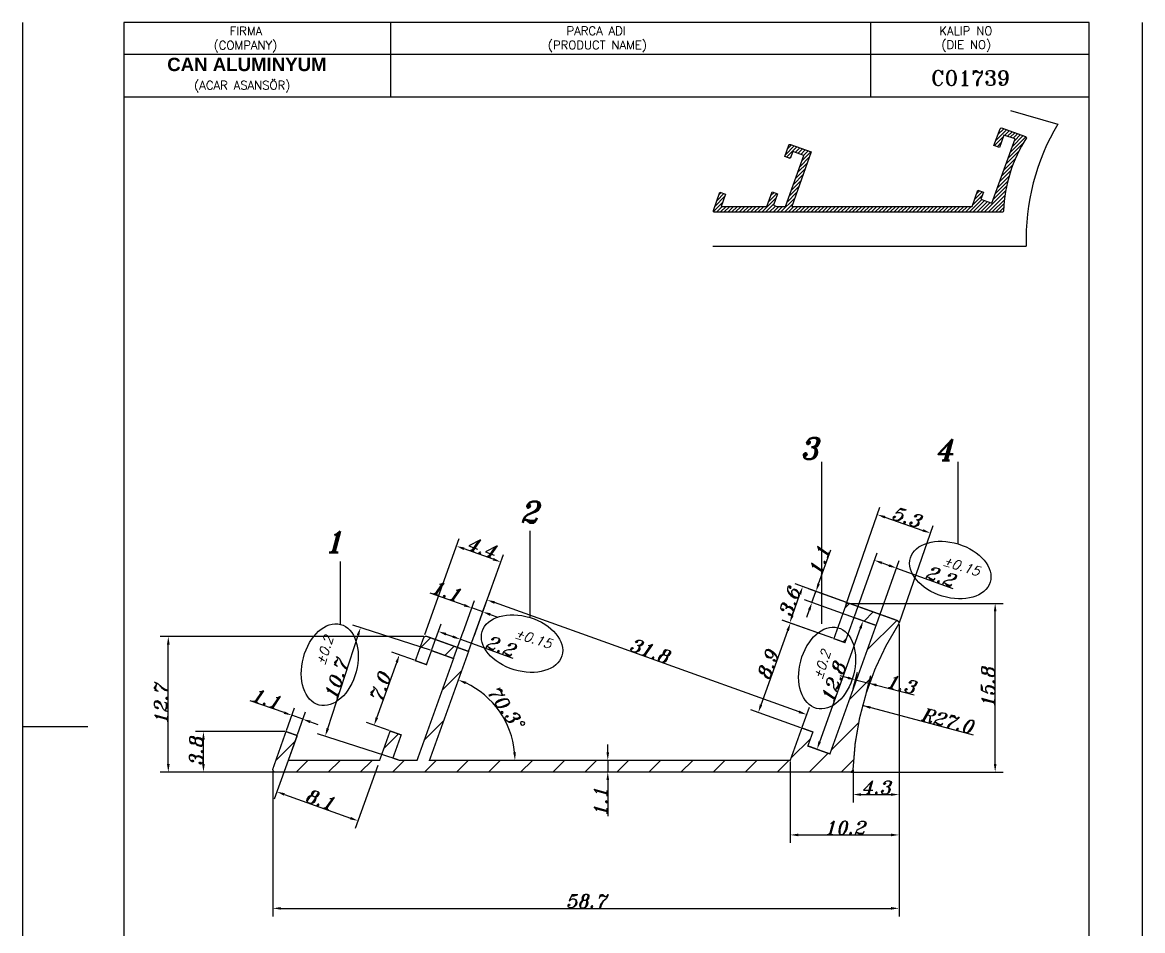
# Model space of a CAD drawing. Extents: x 0 to 210, y -3 to 264.
# Drawn here: x 0 to 210, y 93.7 to 264 of the extents above; entities that cross this region are included whole.
import ezdxf

# ---------------------------------------------------------------- set-up
doc = ezdxf.new("R2010")
doc.units = 0
doc.layers.get('0').update_dxf_attribs({"linetype": 'CONTINUOUS'})
doc.layers.get('DEFPOINTS').update_dxf_attribs({"linetype": 'CONTINUOUS'})
doc.styles.add('ROMANT', font='romant.shx', dxfattribs={"oblique": 15, "height": 2.5})
doc.styles.add('SANSSERIFBOLD', font='sasb____.pfb', dxfattribs={"height": 5})
doc.dimstyles.get("Standard").update_dxf_attribs({"dimtxt": 0.18, "dimasz": 0.18, "dimexe": 0.18, "dimexo": 0.0625, "dimgap": 0.09, "dimtad": 0, "dimtih": 1, "dimtoh": 1, "dimdec": 4, "dimzin": 0, "dimtxsty": 'STANDARD', "dimcen": 0.09, "dimazin": 3, "dimtfac": 1, "dimtdec": 4, "dimtofl": 0, "dimtmove": 0, "dimatfit": 3, "dimtolj": 1, "dimtzin": 0})

# ---------------------------------------------------------------- blocks, each defined once
blk = doc.blocks.new('*D23')
at = {"color": 180, "linetype": 'BYBLOCK'}
for p, q in [((164.34, 151.13), (164.34, 96.42)), ((46.94, 123.76), (46.94, 96.42)), ((48.44, 97.92), (162.84, 97.92))]:
    blk.add_line(p, q, dxfattribs=at)
for points in [[(48.44, 98.17), (48.44, 97.67), (46.94, 97.92)], [(162.84, 98.17), (162.84, 97.67), (164.34, 97.92)]]:
    blk.add_solid(points, dxfattribs=at)
at = {"layer": 'DEFPOINTS', "color": 0, "linetype": 'BYBLOCK'}
for p in [(164.34, 151.33), (46.94, 123.96), (164.34, 97.92)]:
    blk.add_point(p, dxfattribs=at)
at = {"color": 180, "linetype": 'BYBLOCK', "insert": (105.64, 99.26), "char_height": 2.5, "attachment_point": 5, "style": 'ROMANT'}
blk.add_mtext('\\A1;58.7', dxfattribs=at)
blk = doc.blocks.new('*D24')
at = {"color": 180, "linetype": 'BYBLOCK'}
for p, q in [((75.25, 148.87), (25.85, 148.87)), ((27.35, 124.96), (27.35, 147.37)), ((47.24, 123.46), (25.85, 123.46))]:
    blk.add_line(p, q, dxfattribs=at)
for points in [[(27.1, 147.37), (27.6, 147.37), (27.35, 148.87)], [(27.1, 124.96), (27.6, 124.96), (27.35, 123.46)]]:
    blk.add_solid(points, dxfattribs=at)
at = {"layer": 'DEFPOINTS', "color": 0, "linetype": 'BYBLOCK'}
for p in [(27.35, 148.87), (75.45, 148.87), (47.44, 123.46)]:
    blk.add_point(p, dxfattribs=at)
at = {"color": 180, "linetype": 'BYBLOCK', "insert": (26.01, 136.16), "char_height": 2.5, "attachment_point": 5, "rotation": 90, "style": 'ROMANT'}
blk.add_mtext('\\A1;12.7', dxfattribs=at)
blk = doc.blocks.new('*D25')
at = {"color": 180, "linetype": 'BYBLOCK'}
for p, q in [((49.21, 131.06), (32.44, 131.06)), ((33.94, 124.96), (33.94, 129.56)), ((36.35, 123.46), (32.44, 123.46))]:
    blk.add_line(p, q, dxfattribs=at)
for points in [[(33.69, 129.56), (34.19, 129.56), (33.94, 131.06)], [(33.69, 124.96), (34.19, 124.96), (33.94, 123.46)]]:
    blk.add_solid(points, dxfattribs=at)
at = {"layer": 'DEFPOINTS', "color": 0, "linetype": 'BYBLOCK'}
for p in [(33.94, 131.06), (49.41, 131.06), (36.55, 123.46)]:
    blk.add_point(p, dxfattribs=at)
at = {"color": 180, "linetype": 'BYBLOCK', "insert": (32.6, 127.26), "char_height": 2.5, "attachment_point": 5, "rotation": 90, "style": 'ROMANT'}
blk.add_mtext('\\A1;3.8', dxfattribs=at)
blk = doc.blocks.new('*D26')
at = {"color": 180, "linetype": 'BYBLOCK'}
for p, q in [((51.42, 130.14), (47.2, 118.37)), ((66.61, 124.68), (62.39, 112.91)), ((49.12, 119.27), (61.48, 114.83))]:
    blk.add_line(p, q, dxfattribs=at)
for points in [[(49.2, 119.51), (49.03, 119.04), (47.7, 119.78)], [(61.57, 115.07), (61.4, 114.6), (62.9, 114.33)]]:
    blk.add_solid(points, dxfattribs=at)
at = {"layer": 'DEFPOINTS', "color": 0, "linetype": 'BYBLOCK'}
for p in [(51.49, 130.32), (66.68, 124.87), (62.9, 114.33)]:
    blk.add_point(p, dxfattribs=at)
at = {"color": 180, "linetype": 'BYBLOCK', "insert": (55.73, 118.32), "char_height": 2.5, "attachment_point": 5, "rotation": 340.2532, "style": 'ROMANT'}
blk.add_mtext('\\A1;8.1', dxfattribs=at)
blk = doc.blocks.new('*D27')
at = {"color": 180, "linetype": 'BYBLOCK'}
for p, q in [((73.49, 144.42), (69.26, 145.93)), ((66.45, 133.66), (70.17, 144.02)), ((68.76, 131.24), (64.53, 132.76))]:
    blk.add_line(p, q, dxfattribs=at)
for points in [[(69.93, 144.1), (70.4, 143.93), (70.67, 145.43)], [(66.21, 133.75), (66.68, 133.58), (65.94, 132.25)]]:
    blk.add_solid(points, dxfattribs=at)
at = {"layer": 'DEFPOINTS', "color": 0, "linetype": 'BYBLOCK'}
for p in [(70.67, 145.43), (73.67, 144.35), (68.94, 131.17)]:
    blk.add_point(p, dxfattribs=at)
at = {"color": 180, "linetype": 'BYBLOCK', "insert": (67.05, 139.29), "char_height": 2.5, "attachment_point": 5, "rotation": 70.2532, "style": 'ROMANT'}
blk.add_mtext('\\A1;7.0', dxfattribs=at)
blk = doc.blocks.new('*D28')
at = {"color": 180, "linetype": 'BYBLOCK'}
for p, q in [((57.24, 131.62), (62.93, 149.13)), ((76.5, 146.3), (61.96, 151.02)), ((69.89, 125.94), (55.35, 130.66))]:
    blk.add_line(p, q, dxfattribs=at)
for points in [[(62.69, 149.21), (63.16, 149.06), (63.39, 150.56)], [(57, 131.7), (57.48, 131.55), (56.78, 130.2)]]:
    blk.add_solid(points, dxfattribs=at)
at = {"layer": 'DEFPOINTS', "color": 0, "linetype": 'BYBLOCK'}
for p in [(63.39, 150.56), (76.69, 146.24), (70.08, 125.88)]:
    blk.add_point(p, dxfattribs=at)
at = {"color": 180, "linetype": 'BYBLOCK', "insert": (58.81, 140.79), "char_height": 2.5, "attachment_point": 5, "rotation": 72.0138, "style": 'ROMANT'}
blk.add_mtext('\\A1;10.7', dxfattribs=at)
blk = doc.blocks.new('*D29')
at = {"color": 180, "linetype": 'BYBLOCK'}
for p, q in [((49.07, 134.61), (42.7, 136.85)), ((49.48, 131.24), (50.99, 135.52)), ((51.56, 130.51), (53.06, 134.79)), ((52.56, 133.38), (50.49, 134.11)), ((53.98, 132.88), (55.39, 132.38))]:
    blk.add_line(p, q, dxfattribs=at)
for points in [[(49.16, 134.84), (48.99, 134.37), (50.49, 134.11)], [(54.06, 133.12), (53.9, 132.64), (52.56, 133.38)]]:
    blk.add_solid(points, dxfattribs=at)
at = {"layer": 'DEFPOINTS', "color": 0, "linetype": 'BYBLOCK'}
for p in [(50.49, 134.11), (49.41, 131.06), (51.49, 130.32)]:
    blk.add_point(p, dxfattribs=at)
at = {"color": 180, "linetype": 'BYBLOCK', "insert": (45.63, 137.24), "char_height": 2.5, "attachment_point": 5, "rotation": 340.6, "style": 'ROMANT'}
blk.add_mtext('\\A1;1.1', dxfattribs=at)
blk = doc.blocks.new('*D30')
at = {"color": 180, "linetype": 'BYBLOCK'}
for p, q in [((75.43, 149.24), (81.89, 167.24)), ((88.25, 163.36), (82.8, 165.32)), ((83.71, 146.27), (90.17, 164.27))]:
    blk.add_line(p, q, dxfattribs=at)
for points in [[(82.88, 165.56), (82.71, 165.08), (81.38, 165.83)], [(88.34, 163.6), (88.17, 163.13), (89.67, 162.85)]]:
    blk.add_solid(points, dxfattribs=at)
at = {"layer": 'DEFPOINTS', "color": 0, "linetype": 'BYBLOCK'}
for p in [(81.38, 165.83), (75.36, 149.06), (83.65, 146.08)]:
    blk.add_point(p, dxfattribs=at)
at = {"color": 180, "linetype": 'BYBLOCK', "insert": (86.06, 165.57), "char_height": 2.5, "attachment_point": 5, "rotation": 340.2532, "style": 'ROMANT'}
blk.add_mtext('\\A1;4.4', dxfattribs=at)
blk = doc.blocks.new('*D31')
at = {"color": 180, "linetype": 'BYBLOCK'}
for p, q in [((76.76, 146.43), (78.49, 151.24)), ((79.39, 149.33), (80.71, 148.85)), ((80.9, 144.94), (82.63, 149.76)), ((82.12, 148.35), (91.94, 144.82))]:
    blk.add_line(p, q, dxfattribs=at)
for points in [[(79.48, 149.56), (79.31, 149.09), (77.98, 149.83)], [(80.79, 149.09), (80.62, 148.62), (82.12, 148.35)]]:
    blk.add_solid(points, dxfattribs=at)
at = {"layer": 'DEFPOINTS', "color": 0, "linetype": 'BYBLOCK'}
for p in [(77.98, 149.83), (76.69, 146.24), (80.83, 144.75)]:
    blk.add_point(p, dxfattribs=at)
at = {"color": 180, "linetype": 'BYBLOCK', "insert": (89.54, 147.11), "char_height": 2.5, "attachment_point": 5, "rotation": 340.2532, "style": 'ROMANT'}
blk.add_mtext('\\A1;2.2', dxfattribs=at)
blk = doc.blocks.new('*D32')
at = {"color": 180, "linetype": 'BYBLOCK'}
for p, q in [((86.28, 153.42), (87.62, 157.15)), ((145.61, 134.74), (88.52, 155.23)), ((146.18, 131.91), (147.53, 135.65))]:
    blk.add_line(p, q, dxfattribs=at)
for points in [[(88.61, 155.47), (88.44, 155), (87.11, 155.74)], [(145.69, 134.98), (145.52, 134.51), (147.02, 134.24)]]:
    blk.add_solid(points, dxfattribs=at)
at = {"layer": 'DEFPOINTS', "color": 0, "linetype": 'BYBLOCK'}
for p in [(87.11, 155.74), (86.21, 153.23), (146.12, 131.73)]:
    blk.add_point(p, dxfattribs=at)
at = {"color": 180, "linetype": 'BYBLOCK', "insert": (117.52, 146.25), "char_height": 2.5, "attachment_point": 5, "rotation": 340.2532, "style": 'ROMANT'}
blk.add_mtext('\\A1;31.8', dxfattribs=at)
blk = doc.blocks.new('*D33')
at = {"color": 180, "linetype": 'BYBLOCK'}
for p, q in [((151.94, 148.55), (142.56, 151.91)), ((138.47, 136.06), (143.47, 149.99)), ((145.93, 131.79), (136.55, 135.16))]:
    blk.add_line(p, q, dxfattribs=at)
for points in [[(143.23, 150.08), (143.71, 149.91), (143.98, 151.41)], [(138.23, 136.15), (138.7, 135.98), (137.96, 134.65)]]:
    blk.add_solid(points, dxfattribs=at)
at = {"layer": 'DEFPOINTS', "color": 0, "linetype": 'BYBLOCK'}
for p in [(143.98, 151.41), (152.13, 148.48), (146.12, 131.73)]:
    blk.add_point(p, dxfattribs=at)
at = {"color": 180, "linetype": 'BYBLOCK', "insert": (139.71, 143.48), "char_height": 2.5, "attachment_point": 5, "rotation": 70.2532, "style": 'ROMANT'}
blk.add_mtext('\\A1;8.9', dxfattribs=at)
blk = doc.blocks.new('*D34')
at = {"color": 180, "linetype": 'BYBLOCK'}
for p, q in [((157.77, 151.77), (156.2, 152.33)), ((149.47, 129.15), (157.1, 150.42)), ((149.13, 127.67), (147.55, 128.24))]:
    blk.add_line(p, q, dxfattribs=at)
for points in [[(156.87, 150.5), (157.34, 150.33), (157.61, 151.83)], [(149.23, 129.23), (149.7, 129.06), (148.96, 127.73)]]:
    blk.add_solid(points, dxfattribs=at)
at = {"layer": 'DEFPOINTS', "color": 0, "linetype": 'BYBLOCK'}
for p in [(157.61, 151.83), (157.96, 151.7), (149.31, 127.61)]:
    blk.add_point(p, dxfattribs=at)
at = {"color": 180, "linetype": 'BYBLOCK', "insert": (152.03, 140.23), "char_height": 2.5, "attachment_point": 5, "rotation": 70.2532, "style": 'ROMANT'}
blk.add_mtext('\\A1;12.8', dxfattribs=at)
blk = doc.blocks.new('*D35')
at = {"color": 180, "linetype": 'BYBLOCK'}
for p, q in [((155.96, 152.63), (160.24, 164.58)), ((160.1, 151.15), (164.38, 163.1)), ((161.15, 162.67), (162.46, 162.19)), ((163.88, 161.69), (174.45, 157.9))]:
    blk.add_line(p, q, dxfattribs=at)
for points in [[(161.23, 162.9), (161.06, 162.43), (159.73, 163.17)], [(162.55, 162.43), (162.38, 161.96), (163.88, 161.69)]]:
    blk.add_solid(points, dxfattribs=at)
at = {"layer": 'DEFPOINTS', "color": 0, "linetype": 'BYBLOCK'}
for p in [(159.73, 163.17), (155.89, 152.44), (160.03, 150.96)]:
    blk.add_point(p, dxfattribs=at)
at = {"color": 180, "linetype": 'BYBLOCK', "insert": (172.04, 160.19), "char_height": 2.5, "attachment_point": 5, "rotation": 340.3, "style": 'ROMANT'}
blk.add_mtext('\\A1;2.2', dxfattribs=at)
blk = doc.blocks.new('*D36')
at = {"color": 180, "linetype": 'BYBLOCK'}
for p, q in [((154.46, 154.97), (160.77, 173.15)), ((161.7, 171.24), (168.81, 168.77)), ((164.4, 151.52), (170.71, 169.7))]:
    blk.add_line(p, q, dxfattribs=at)
for points in [[(161.78, 171.48), (161.61, 171.01), (160.28, 171.73)], [(168.89, 169.01), (168.72, 168.54), (170.22, 168.28)]]:
    blk.add_solid(points, dxfattribs=at)
at = {"layer": 'DEFPOINTS', "color": 0, "linetype": 'BYBLOCK'}
for p in [(170.22, 168.28), (154.4, 154.79), (164.34, 151.33)]:
    blk.add_point(p, dxfattribs=at)
at = {"color": 180, "linetype": 'BYBLOCK', "insert": (165.69, 171.27), "char_height": 2.5, "attachment_point": 5, "rotation": 340.8544, "style": 'ROMANT'}
blk.add_mtext('\\A1;5.3', dxfattribs=at)
blk = doc.blocks.new('*D37')
at = {"color": 180, "linetype": 'BYBLOCK'}
blk.add_line((178.33, 130.38), (157.51, 135.94), dxfattribs=at)
blk.add_solid([(159.03, 135.8), (158.9, 135.32), (157.51, 135.94)], dxfattribs=at)
at = {"layer": 'DEFPOINTS', "color": 0, "linetype": 'BYBLOCK'}
for p in [(157.51, 135.94), (209.73, 122)]:
    blk.add_point(p, dxfattribs=at)
at = {"color": 180, "linetype": 'BYBLOCK', "insert": (173.33, 133.11), "char_height": 2.5, "attachment_point": 5, "rotation": 345.0454, "style": 'ROMANT'}
blk.add_mtext('\\A1;R27.0', dxfattribs=at)
blk = doc.blocks.new('*D38')
at = {"color": 180, "linetype": 'BYBLOCK'}
for p, q in [((154.37, 155.32), (144.86, 158.73)), ((144.35, 152.86), (145.77, 156.81)), ((151.94, 148.55), (142.44, 151.95))]:
    blk.add_line(p, q, dxfattribs=at)
for points in [[(145.53, 156.9), (146, 156.73), (146.28, 158.22)], [(144.12, 152.94), (144.59, 152.77), (143.85, 151.44)]]:
    blk.add_solid(points, dxfattribs=at)
at = {"layer": 'DEFPOINTS', "color": 0, "linetype": 'BYBLOCK'}
for p in [(146.28, 158.22), (154.56, 155.26), (152.13, 148.48)]:
    blk.add_point(p, dxfattribs=at)
at = {"color": 180, "linetype": 'BYBLOCK', "insert": (143.8, 155.29), "char_height": 2.5, "attachment_point": 5, "rotation": 70.3, "style": 'ROMANT'}
blk.add_mtext('\\A1;3.6', dxfattribs=at)
blk = doc.blocks.new('*D39')
at = {"color": 180, "linetype": 'BYBLOCK'}
for p, q in [((149.26, 158.75), (151.54, 165.11)), ((156.75, 154.47), (147.35, 157.84)), ((156.01, 152.4), (146.6, 155.77)), ((148.02, 155.26), (148.76, 157.33)), ((147.51, 153.85), (147, 152.44))]:
    blk.add_line(p, q, dxfattribs=at)
for points in [[(149.03, 158.83), (149.5, 158.66), (148.76, 157.33)], [(147.28, 153.94), (147.75, 153.77), (148.02, 155.26)]]:
    blk.add_solid(points, dxfattribs=at)
at = {"layer": 'DEFPOINTS', "color": 0, "linetype": 'BYBLOCK'}
for p in [(148.76, 157.33), (156.94, 154.4), (156.2, 152.33)]:
    blk.add_point(p, dxfattribs=at)
at = {"color": 180, "linetype": 'BYBLOCK', "insert": (149.39, 163.08), "char_height": 2.5, "attachment_point": 5, "rotation": 70.3, "style": 'ROMANT'}
blk.add_mtext('\\A1;1.1', dxfattribs=at)
blk = doc.blocks.new('*D40')
at = {"color": 180, "linetype": 'BYBLOCK'}
for p, q in [((154.73, 141.14), (153.28, 141.51)), ((155.76, 139.11), (156.56, 142.22)), ((156.19, 140.76), (158.67, 140.13)), ((158.24, 138.47), (159.04, 141.58)), ((160.12, 139.75), (167.15, 137.95))]:
    blk.add_line(p, q, dxfattribs=at)
for points in [[(154.79, 141.38), (154.67, 140.9), (156.19, 140.76)], [(160.18, 140), (160.06, 139.51), (158.67, 140.13)]]:
    blk.add_solid(points, dxfattribs=at)
at = {"layer": 'DEFPOINTS', "color": 0, "linetype": 'BYBLOCK'}
for p in [(155.71, 138.91), (158.67, 140.13), (158.19, 138.27)]:
    blk.add_point(p, dxfattribs=at)
at = {"color": 180, "linetype": 'BYBLOCK', "insert": (164.69, 139.96), "char_height": 2.5, "attachment_point": 5, "rotation": 345.5922, "style": 'ROMANT'}
blk.add_mtext('\\A1;1.3', dxfattribs=at)
blk = doc.blocks.new('*D41')
at = {"color": 180}
blk.add_arc((76.31, 125.66), 16.03, 5.3643, 64.8888, dxfattribs=at)
for points in [[(83.02, 139.94), (83.21, 140.4), (81.73, 140.74)], [(92.52, 127.17), (92.02, 127.14), (92.34, 125.66)]]:
    blk.add_solid(points, dxfattribs=at)
at = {"layer": 'DEFPOINTS', "color": 0}
for p in [(83.65, 146.08), (91.02, 132.03), (76.31, 125.66), (76.31, 125.66), (143.94, 125.66)]:
    blk.add_point(p, dxfattribs=at)
at = {"color": 180, "insert": (90.52, 135.65), "char_height": 2.5, "attachment_point": 5, "rotation": 305.1266, "style": 'ROMANT'}
blk.add_mtext('\\A1;70.3°', dxfattribs=at)
blk = doc.blocks.new('*D42')
at = {"color": 180, "linetype": 'BYBLOCK'}
for p, q in [((82.83, 154.75), (76.47, 157.03)), ((82.6, 149.68), (84.74, 155.65)), ((86.31, 153.5), (84.24, 154.24)), ((84.67, 148.93), (86.81, 154.91)), ((87.72, 152.99), (89.13, 152.48))]:
    blk.add_line(p, q, dxfattribs=at)
for points in [[(82.91, 154.98), (82.74, 154.51), (84.24, 154.24)], [(87.8, 153.23), (87.63, 152.75), (86.31, 153.5)]]:
    blk.add_solid(points, dxfattribs=at)
at = {"layer": 'DEFPOINTS', "color": 0, "linetype": 'BYBLOCK'}
for p in [(86.31, 153.5), (82.53, 149.49), (84.6, 148.74)]:
    blk.add_point(p, dxfattribs=at)
at = {"color": 180, "linetype": 'BYBLOCK', "insert": (79.39, 157.4), "char_height": 2.5, "attachment_point": 5, "rotation": 340.2532, "style": 'ROMANT'}
blk.add_mtext('\\A1;1.1', dxfattribs=at)
blk = doc.blocks.new('*D43')
at = {"color": 180, "linetype": 'BYBLOCK'}
for p, q in [((109.74, 127.16), (109.74, 128.66)), ((109.93, 125.66), (108.24, 125.66)), ((109.74, 125.66), (109.74, 123.46)), ((109.93, 123.46), (108.24, 123.46)), ((109.74, 121.96), (109.74, 115.2))]:
    blk.add_line(p, q, dxfattribs=at)
for points in [[(109.49, 127.16), (109.99, 127.16), (109.74, 125.66)], [(109.49, 121.96), (109.99, 121.96), (109.74, 123.46)]]:
    blk.add_solid(points, dxfattribs=at)
at = {"layer": 'DEFPOINTS', "color": 0, "linetype": 'BYBLOCK'}
for p in [(110.13, 125.66), (109.74, 123.46), (110.13, 123.46)]:
    blk.add_point(p, dxfattribs=at)
at = {"color": 180, "linetype": 'BYBLOCK', "insert": (108.4, 117.83), "char_height": 2.5, "attachment_point": 5, "rotation": 90, "style": 'ROMANT'}
blk.add_mtext('\\A1;1.1', dxfattribs=at)
blk = doc.blocks.new('*D44')
at = {"color": 180, "linetype": 'BYBLOCK'}
for p, q in [((143.94, 125.46), (143.94, 110.18)), ((164.34, 123.58), (164.34, 110.18)), ((145.44, 111.68), (162.84, 111.68))]:
    blk.add_line(p, q, dxfattribs=at)
for points in [[(145.44, 111.93), (145.44, 111.43), (143.94, 111.68)], [(162.84, 111.93), (162.84, 111.43), (164.34, 111.68)]]:
    blk.add_solid(points, dxfattribs=at)
at = {"layer": 'DEFPOINTS', "color": 0, "linetype": 'BYBLOCK'}
for p in [(143.94, 125.66), (164.34, 123.78), (164.34, 111.68)]:
    blk.add_point(p, dxfattribs=at)
at = {"color": 180, "linetype": 'BYBLOCK', "insert": (154.14, 113.02), "char_height": 2.5, "attachment_point": 5, "style": 'ROMANT'}
blk.add_mtext('\\A1;10.2', dxfattribs=at)
blk = doc.blocks.new('*D45')
at = {"color": 180, "linetype": 'BYBLOCK'}
for p, q in [((155.72, 123.86), (155.72, 117.75)), ((164.34, 123.38), (164.34, 117.75)), ((157.22, 119.25), (162.84, 119.25))]:
    blk.add_line(p, q, dxfattribs=at)
for points in [[(157.22, 119.5), (157.22, 119), (155.72, 119.25)], [(162.84, 119.5), (162.84, 119), (164.34, 119.25)]]:
    blk.add_solid(points, dxfattribs=at)
at = {"layer": 'DEFPOINTS', "color": 0, "linetype": 'BYBLOCK'}
for p in [(155.72, 124.06), (164.34, 123.58), (164.34, 119.25)]:
    blk.add_point(p, dxfattribs=at)
at = {"color": 180, "linetype": 'BYBLOCK', "insert": (160.03, 120.59), "char_height": 2.5, "attachment_point": 5, "style": 'ROMANT'}
blk.add_mtext('\\A1;4.3', dxfattribs=at)
blk = doc.blocks.new('*D46')
at = {"color": 180, "linetype": 'BYBLOCK'}
for p, q in [((155.23, 155.09), (183.86, 155.09)), ((182.36, 124.96), (182.36, 153.59)), ((155.32, 123.46), (183.86, 123.46))]:
    blk.add_line(p, q, dxfattribs=at)
for points in [[(182.11, 153.59), (182.61, 153.59), (182.36, 155.09)], [(182.11, 124.96), (182.61, 124.96), (182.36, 123.46)]]:
    blk.add_solid(points, dxfattribs=at)
at = {"layer": 'DEFPOINTS', "color": 0, "linetype": 'BYBLOCK'}
for p in [(155.03, 155.09), (182.36, 155.09), (155.12, 123.46)]:
    blk.add_point(p, dxfattribs=at)
at = {"color": 180, "linetype": 'BYBLOCK', "insert": (181.02, 139.27), "char_height": 2.5, "attachment_point": 5, "rotation": 90, "style": 'ROMANT'}
blk.add_mtext('\\A1;15.8', dxfattribs=at)
blk = doc.blocks.new('*X47')
at = {"color": 0}
for p, q in [((182.48, 241.88), (184.49, 243.89)), ((182.88, 242.98), (183.97, 244.07)), ((183.28, 244.09), (183.39, 244.2)), ((184.15, 242.84), (185.01, 243.7)), ((182.2, 240.89), (183.91, 242.6)), ((184.67, 242.65), (185.53, 243.51)), ((185.18, 239.63), (188.12, 242.57)), ((185.19, 242.47), (186.05, 243.33)), ((185.58, 240.73), (187.61, 242.77)), ((185.71, 242.28), (186.57, 243.14)), ((185.97, 241.83), (187.09, 242.96)), ((143.03, 239.2), (144.69, 240.86)), ((143.26, 238.72), (145.21, 240.67)), ((143.43, 240.3), (144.17, 241.05)), ((144.87, 239.62), (145.73, 240.48)), ((145.39, 239.44), (146.25, 240.3)), ((145.91, 239.25), (146.77, 240.11)), ((146.13, 238.05), (147.81, 239.74)), ((146.43, 239.06), (147.29, 239.92)), ((182.72, 240.7), (183.51, 241.5)), ((184.39, 237.42), (186.81, 239.84)), ((184.78, 238.52), (187.66, 241.4)), ((143.78, 238.53), (144.06, 238.82)), ((145.33, 235.84), (147.16, 237.67)), ((145.73, 236.95), (147.55, 238.77)), ((183.6, 235.21), (185.69, 237.31)), ((183.99, 236.32), (186.18, 238.5)), ((144.54, 233.64), (146.37, 235.46)), ((144.94, 234.74), (146.76, 236.56)), ((183.2, 234.11), (185.29, 236.21)), ((143.75, 231.43), (145.57, 233.25)), ((144.15, 232.53), (145.97, 234.36)), ((182.01, 230.8), (184.5, 233.29)), ((182.41, 231.9), (184.71, 234.21)), ((182.8, 233.01), (184.97, 235.18)), ((129.84, 229.54), (131.64, 231.34)), ((130.22, 230.63), (131.52, 231.93)), ((130.61, 231.73), (131, 232.12)), ((138.59, 228.4), (141.29, 231.09)), ((139.86, 230.37), (141.43, 231.94)), ((140.26, 231.48), (140.91, 232.12)), ((142.13, 228.4), (144.78, 231.05)), ((143.35, 230.33), (145.18, 232.15)), ((178.13, 229.74), (179.95, 231.57)), ((178.52, 230.85), (179.92, 232.25)), ((178.92, 231.95), (179.4, 232.43)), ((180.31, 228.4), (184.33, 232.41)), ((181.02, 228.4), (184.19, 231.57)), ((129.56, 228.55), (131.26, 230.25)), ((130.11, 228.4), (131.21, 229.5)), ((130.82, 228.4), (131.92, 229.5)), ((131.52, 228.4), (132.62, 229.5)), ((132.23, 228.4), (133.33, 229.5)), ((132.94, 228.4), (134.04, 229.5)), ((133.64, 228.4), (134.74, 229.5)), ((134.35, 228.4), (135.45, 229.5)), ((135.06, 228.4), (136.16, 229.5)), ((135.77, 228.4), (136.87, 229.5)), ((136.47, 228.4), (137.57, 229.5)), ((137.18, 228.4), (138.28, 229.5)), ((137.89, 228.4), (138.99, 229.5)), ((139.3, 228.4), (140.9, 229.99)), ((140.01, 228.4), (141.19, 229.58)), ((140.72, 228.4), (141.82, 229.5)), ((141.42, 228.4), (142.52, 229.5)), ((142.84, 228.4), (144.39, 229.95)), ((143.54, 228.4), (144.64, 229.5)), ((144.25, 228.4), (145.35, 229.5)), ((144.96, 228.4), (146.06, 229.5)), ((145.67, 228.4), (146.77, 229.5)), ((146.37, 228.4), (147.47, 229.5)), ((147.08, 228.4), (148.18, 229.5)), ((147.79, 228.4), (148.89, 229.5)), ((148.49, 228.4), (149.59, 229.5)), ((149.2, 228.4), (150.3, 229.5)), ((149.91, 228.4), (151.01, 229.5)), ((150.61, 228.4), (151.71, 229.5)), ((151.32, 228.4), (152.42, 229.5)), ((152.03, 228.4), (153.13, 229.5)), ((152.74, 228.4), (153.84, 229.5)), ((153.44, 228.4), (154.54, 229.5)), ((154.15, 228.4), (155.25, 229.5)), ((154.86, 228.4), (155.96, 229.5)), ((155.56, 228.4), (156.66, 229.5)), ((156.27, 228.4), (157.37, 229.5)), ((156.98, 228.4), (158.08, 229.5)), ((157.69, 228.4), (158.79, 229.5)), ((158.39, 228.4), (159.49, 229.5)), ((159.1, 228.4), (160.2, 229.5)), ((159.81, 228.4), (160.91, 229.5)), ((160.51, 228.4), (161.61, 229.5)), ((161.22, 228.4), (162.32, 229.5)), ((161.93, 228.4), (163.03, 229.5)), ((162.64, 228.4), (163.74, 229.5)), ((163.34, 228.4), (164.44, 229.5)), ((164.05, 228.4), (165.15, 229.5)), ((164.76, 228.4), (165.86, 229.5)), ((165.46, 228.4), (166.56, 229.5)), ((166.17, 228.4), (167.27, 229.5)), ((166.88, 228.4), (167.98, 229.5)), ((167.59, 228.4), (168.69, 229.5)), ((168.29, 228.4), (169.39, 229.5)), ((169, 228.4), (170.1, 229.5)), ((169.71, 228.4), (170.81, 229.5)), ((170.41, 228.4), (171.51, 229.5)), ((171.12, 228.4), (172.22, 229.5)), ((171.83, 228.4), (172.93, 229.5)), ((172.54, 228.4), (173.64, 229.5)), ((173.24, 228.4), (174.34, 229.5)), ((173.95, 228.4), (175.05, 229.5)), ((174.66, 228.4), (175.76, 229.5)), ((175.36, 228.4), (176.46, 229.5)), ((176.07, 228.4), (177.17, 229.5)), ((176.78, 228.4), (177.88, 229.5)), ((177.48, 228.4), (179.87, 230.78)), ((178.19, 228.4), (180.39, 230.59)), ((178.9, 228.4), (180.91, 230.41)), ((179.61, 228.4), (181.43, 230.22)), ((181.73, 228.4), (184.09, 230.76)), ((182.43, 228.4), (184.01, 229.97)), ((183.14, 228.4), (183.95, 229.21))]:
    blk.add_line(p, q, dxfattribs=at)
blk = doc.blocks.new('*X48')
at = {"color": 0}
for p, q in [((154.18, 154.18), (155.07, 155.07)), ((157.78, 151.77), (159.5, 153.49)), ((158.38, 146.36), (163.92, 151.9)), ((74.49, 146.61), (76.52, 148.64)), ((79.22, 145.33), (80.94, 147.05)), ((153.87, 147.86), (154.46, 148.45)), ((78.69, 138.8), (82.34, 142.44)), ((155.02, 136.99), (159.2, 141.17)), ((75.33, 129.42), (78.97, 133.07)), ((151.65, 127.61), (156.76, 132.72)), ((67.75, 127.86), (70.51, 130.61)), ((47.51, 125.64), (51.11, 129.24)), ((144.08, 126.05), (147.73, 129.69)), ((147.5, 123.46), (151.03, 126.99)), ((51.33, 123.46), (53.53, 125.66)), ((57.34, 123.46), (59.54, 125.66)), ((63.35, 123.46), (65.55, 125.66)), ((69.36, 123.46), (71.56, 125.66)), ((75.37, 123.46), (77.57, 125.66)), ((81.38, 123.46), (83.58, 125.66)), ((87.39, 123.46), (89.59, 125.66)), ((93.4, 123.46), (95.6, 125.66)), ((99.41, 123.46), (101.61, 125.66)), ((105.42, 123.46), (107.62, 125.66)), ((111.43, 123.46), (113.63, 125.66)), ((117.45, 123.46), (119.65, 125.66)), ((123.46, 123.46), (125.66, 125.66)), ((129.47, 123.46), (131.67, 125.66)), ((135.48, 123.46), (137.68, 125.66)), ((141.49, 123.46), (143.69, 125.66)), ((153.51, 123.46), (155.82, 125.76))]:
    blk.add_line(p, q, dxfattribs=at)

msp = doc.modelspace()

# ---------------------------------------------------------------- linework, layer by layer
for p, q in [((0, 264), (0, 0)), ((200, 264), (19, 264)), ((19, 264), (19, 0)), ((69, 264), (69, 250)), ((159, 264), (159, 250)), ((200, 0), (200, 264)), ((210, 0), (210, 264)), ((200, 258), (19, 258)), ((200, 250), (19, 250)), ((149.88, 151.28), (149.88, 181.61)), ((175.43, 166.23), (175.43, 181.61)), ((95.17, 152.44), (95.17, 168.72)), ((59.62, 151.15), (59.62, 162.96)), ((0, 132), (12.25, 132))]:
    msp.add_line(p, q)
at = {"color": 3}
for p, q in [((185.22, 247.5), (194.12, 244.94)), ((129.41, 222.04), (188.19, 222.04))]:
    msp.add_line(p, q, dxfattribs=at)
msp.add_lwpolyline([(143.98, 241.11), (147.89, 239.71), (144.22, 229.5), (178.04, 229.5), (179.13, 232.53), (180.16, 232.16), (179.69, 230.84), (181.76, 230.1), (186.08, 242.15), (184.01, 242.89), (183.17, 240.54), (182.13, 240.91), (183.27, 244.06, -0.413974), (183.58, 244.21), (188.04, 242.62, -0.316739), (188.24, 242.34, 0.134714), (183.93, 228.7, -0.414214), (183.63, 228.4), (129.79, 228.4, -0.517244), (129.55, 228.73), (130.77, 232.2), (131.81, 231.83), (130.99, 229.5), (139.55, 229.5), (140.54, 232.26), (141.57, 231.88), (140.8, 229.72), (141.42, 229.5), (143.06, 229.5), (146.48, 239.05), (144.41, 239.79), (143.94, 238.47), (142.9, 238.84), (143.66, 240.96, -0.414214)], format="xyb", close=True)
at = {"const_width": 0.25}
msp.add_lwpolyline([(75.83, 148.89), (83.65, 146.08), (76.31, 125.66), (143.94, 125.66), (146.12, 131.73), (148.19, 130.98), (147.24, 128.35), (151.38, 126.87), (160.03, 150.96), (155.89, 152.44), (154.2, 147.74), (152.13, 148.48), (154.4, 154.79, -0.413974), (155.03, 155.09), (163.94, 151.9, -0.316739), (164.34, 151.33, 0.134714), (155.72, 124.06, -0.414214), (155.12, 123.46), (47.44, 123.46, -0.517244), (46.97, 124.12), (49.41, 131.06), (51.49, 130.32), (49.85, 125.66), (66.96, 125.66), (68.94, 131.17), (71.01, 130.43), (69.46, 126.1), (70.7, 125.66), (73.98, 125.66), (80.83, 144.75), (76.69, 146.24), (75.74, 143.61), (73.67, 144.35), (75.19, 148.58, -0.414214)], format="xyb", close=True, dxfattribs=at)
at = {"color": 3}
msp.add_arc((230.4, 223.33), 42.24, 149.2135, 181.7491, dxfattribs=at)
for centre, major_axis in [((173.94, 161.33), (-7.48, 2.28)), ((93.67, 147.55), (-7.48, 2.28)), ((57.62, 143.59), (2, 7.56)), ((150.86, 142.97), (2, 7.56))]:
    msp.add_ellipse(centre, major_axis=major_axis, ratio=0.654452)

# ---------------------------------------------------------------- block references
at = {"color": 4, "linetype": 'CONTINUOUS'}
for name in ['*X47', '*X48']:
    msp.add_blockref(name, (0, 0), dxfattribs=at)

# ---------------------------------------------------------------- texts
for s, height, style, p in [('FIRMA', 1.6, 'ROMANT', (38.86, 261.6)), ('PARCA ADI', 1.6, 'ROMANT', (102, 261.62)), ('KALIP NO', 1.6, 'ROMANT', (171.89, 261.62)), ('(COMPANY)', 1.6, 'ROMANT', (35.85, 258.92)), ('(PRODUCT NAME)', 1.6, 'ROMANT', (98.49, 258.97)), ('(DIE NO)', 1.6, 'ROMANT', (172.28, 259.02)), ('CAN ALUMINYUM', 2.5, 'SANSSERIFBOLD', (27.15, 254.87)), ('CO1739', 2.8, 'ROMANT', (170.33, 252.17)), ('(ACAR ASANSÖR)', 1.6, 'ROMANT', (32.2, 251.42))]:
    msp.add_text(s, height=height, dxfattribs=dict(style=style)).set_placement(p)
at = {"style": 'ROMANT', "oblique": 15}
for s, p in [('3', (145.75, 182.1)), ('4', (171.07, 181.89)), ('2', (93.27, 170.17)), ('1', (56.63, 164.61))]:
    msp.add_text(s, height=4, dxfattribs=at).set_placement(p)
for s, rotation, p in [('±0.15', 342.7674, (172.4, 162.26)), ('±0.2', 72.7674, (56.68, 143.35)), ('±0.15', 342.7674, (92.13, 148.68)), ('±0.2', 72.7674, (149.91, 140.67))]:
    msp.add_text(s, height=1.8, rotation=rotation, dxfattribs=at).set_placement(p)

# ---------------------------------------------------------------- dimensions: what is measured, and where the dimension line sits
for p1, p2, distance, picture, middle in [((154.4, 154.79), (164.34, 151.33), 17.94, '*D36', (165.69, 171.27)), ((156.2, 152.33), (156.94, 154.4), 8.69, '*D39', (149.39, 163.08)), ((152.13, 148.48), (154.56, 155.26), 8.8, '*D38', (143.8, 155.29)), ((146.12, 131.73), (86.21, 153.23), -2.67, '*D32', (117.52, 146.25)), ((146.12, 131.73), (152.13, 148.48), 8.66, '*D33', (139.71, 143.48)), ((149.31, 127.61), (157.96, 151.7), 0.37, '*D34', (152.03, 140.23)), ((70.08, 125.88), (76.69, 146.24), 13.99, '*D28', (58.81, 140.79)), ((68.94, 131.17), (73.67, 144.35), 3.19, '*D27', (67.05, 139.29)), ((155.71, 138.91), (158.19, 138.27), 1.91, '*D40', (164.69, 139.96)), ((51.49, 130.32), (49.41, 131.06), -3.24, '*D29', (45.63, 137.24))]:
    dim = msp.add_aligned_dim(p1=p1, p2=p2, distance=distance, dimstyle='STANDARD', override={"dimtxt": 1.5, "dimasz": 1.5, "dimexe": 1.5, "dimexo": 0.2, "dimtad": 1, "dimtih": 0, "dimtoh": 0, "dimdec": 1, "dimlfac": 0.5, "dimtxsty": 'ROMANT', "dimcen": 1, "dimclrd": 180, "dimclre": 180, "dimclrt": 180, "dimtfac": 0.533333, "dimtdec": 1, "dimtofl": 1})
    dim.commit()
    dim.dimension.update_dxf_attribs({"geometry": picture, "text_midpoint": middle})
for base, p1, p2, angle, picture, middle in [((81.38, 165.83), (83.65, 146.08), (75.36, 149.06), 160.2532, '*D30', (85.6, 164.31)), ((159.73, 163.17), (160.03, 150.96), (155.89, 152.44), 160.3, '*D35', (171.58, 158.93)), ((86.31, 153.5), (82.53, 149.49), (84.6, 148.74), 340.2532, '*D42', (78.94, 156.14)), ((77.98, 149.83), (80.83, 144.75), (76.69, 146.24), 160.2532, '*D31', (89.08, 145.85)), ((62.9, 114.33), (51.49, 130.32), (66.68, 124.87), 340.2532, '*D26', (55.28, 117.06))]:
    dim = msp.add_linear_dim(base=base, p1=p1, p2=p2, angle=angle, dimstyle='STANDARD', override={"dimtxt": 1.5, "dimasz": 1.5, "dimexe": 1.5, "dimexo": 0.2, "dimtad": 1, "dimtih": 0, "dimtoh": 0, "dimdec": 1, "dimlfac": 0.5, "dimtxsty": 'ROMANT', "dimcen": 1, "dimclrd": 180, "dimclre": 180, "dimclrt": 180, "dimtfac": 0.533333, "dimtdec": 1, "dimtofl": 1})
    dim.commit()
    dim.dimension.update_dxf_attribs({"geometry": picture, "text_midpoint": middle, "dimtype": 161})
for base, p1, p2, picture, middle in [((182.36, 155.09), (155.12, 123.46), (155.03, 155.09), '*D46', (181.02, 139.27)), ((27.35, 148.87), (47.44, 123.46), (75.45, 148.87), '*D24', (26.01, 136.16)), ((33.94, 131.06), (36.55, 123.46), (49.41, 131.06), '*D25', (32.6, 127.26)), ((109.74, 123.46), (110.13, 125.66), (110.13, 123.46), '*D43', (108.4, 117.83))]:
    dim = msp.add_linear_dim(base=base, p1=p1, p2=p2, angle=90, dimstyle='STANDARD', override={"dimtxt": 1.5, "dimasz": 1.5, "dimexe": 1.5, "dimexo": 0.2, "dimtad": 1, "dimtih": 0, "dimtoh": 0, "dimdec": 1, "dimlfac": 0.5, "dimtxsty": 'ROMANT', "dimcen": 1, "dimclrd": 180, "dimclre": 180, "dimclrt": 180, "dimtfac": 0.533333, "dimtdec": 1, "dimtofl": 1})
    dim.commit()
    dim.dimension.update_dxf_attribs({"geometry": picture, "text_midpoint": middle})
for base, p1, p2, picture, middle in [((164.34, 97.92), (46.94, 123.96), (164.34, 151.33), '*D23', (105.64, 99.26)), ((164.34, 111.68), (143.94, 125.66), (164.34, 123.78), '*D44', (154.14, 113.02)), ((164.34, 119.25), (155.72, 124.06), (164.34, 123.58), '*D45', (160.03, 120.59))]:
    dim = msp.add_linear_dim(base=base, p1=p1, p2=p2, dimstyle='STANDARD', override={"dimtxt": 1.5, "dimasz": 1.5, "dimexe": 1.5, "dimexo": 0.2, "dimtad": 1, "dimtih": 0, "dimtoh": 0, "dimdec": 1, "dimlfac": 0.5, "dimtxsty": 'ROMANT', "dimcen": 1, "dimclrd": 180, "dimclre": 180, "dimclrt": 180, "dimtfac": 0.533333, "dimtdec": 1, "dimtofl": 1})
    dim.commit()
    dim.dimension.update_dxf_attribs({"geometry": picture, "text_midpoint": middle})
dim = msp.add_angular_dim_2l(base=(91.0204, 132.0252), line1=((76.3133, 125.6555), (143.9383, 125.6555)), line2=((83.646, 146.0823), (76.3133, 125.6555)), dimstyle='STANDARD', override={"dimtxt": 1.5, "dimasz": 1.5, "dimexe": 1.5, "dimexo": 0.2, "dimtad": 1, "dimtih": 0, "dimtoh": 0, "dimdec": 1, "dimlfac": 0.5, "dimtxsty": 'ROMANT', "dimcen": 1, "dimclrd": 180, "dimclre": 180, "dimclrt": 180, "dimadec": 1, "dimtfac": 0.533333, "dimtdec": 1, "dimtofl": 1})
dim.commit()
dim.dimension.update_dxf_attribs({"geometry": '*D41', "text_midpoint": (90.5176, 135.6483)})
dim = msp.add_radius_dim(center=(209.73, 122), mpoint=(157.51, 135.94), dimstyle='STANDARD', override={"dimtxt": 1.5, "dimasz": 1.5, "dimexe": 1.5, "dimexo": 0.2, "dimtad": 1, "dimtih": 0, "dimtoh": 0, "dimdec": 1, "dimlfac": 0.5, "dimtxsty": 'ROMANT', "dimcen": 1, "dimclrd": 180, "dimclre": 180, "dimclrt": 180, "dimtfac": 0.533333, "dimtdec": 1, "dimtofl": 1})
dim.commit()
dim.dimension.update_dxf_attribs({"geometry": '*D37', "text_midpoint": (172.98, 131.81), "dimtype": 164})

doc.saveas('drawing.dxf')
